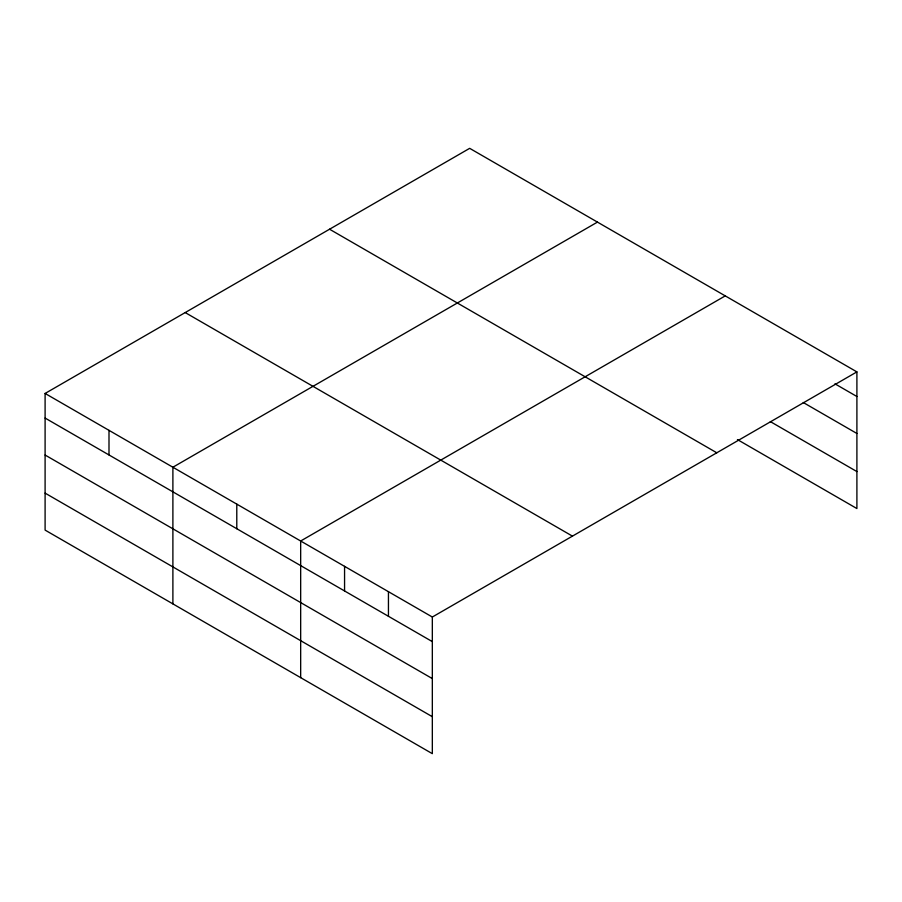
<?xml version="1.0" encoding="UTF-8"?>
<svg xmlns="http://www.w3.org/2000/svg" width="902" height="902" viewBox="0 0 902 902"><rect width="100%" height="100%" fill="white"/><g stroke="black" fill="none" stroke-linecap="round" stroke-linejoin="round"><path stroke-width="1.35" d="M45.1 393.452L432.329 617.024L432.329 753.666L45.1 530.105L45.1 393.452L469.671 148.334L856.9 371.895L856.9 508.548L737.43 439.578M597.451 222.106L172.891 467.225L172.891 603.878M725.242 295.89L300.67 541.008L300.67 677.661M432.329 617.024L856.9 371.895M834.959 383.835L856.9 396.508M803.265 402.517L856.9 433.479M770.342 421.606L856.9 471.577M329.557 229.221L716.797 452.793M185.203 312.566L572.443 536.126M45.1 418.066L432.329 641.626M45.1 455.036L432.329 678.597M45.1 493.123L432.329 716.695M388.446 591.678L388.446 616.292M344.564 566.343L344.564 590.957M236.786 504.117L236.786 528.73M108.995 430.344L108.995 454.946"/></g></svg>
